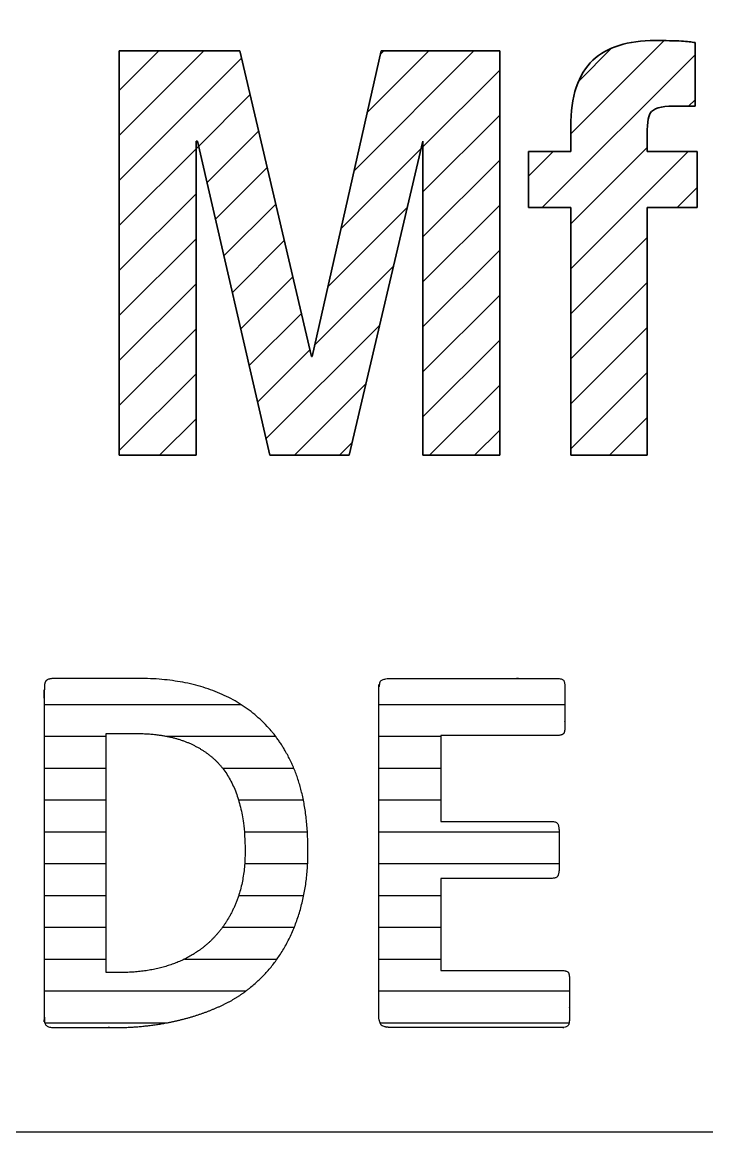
# Model space of a CAD drawing. Extents: x 7948 to 8542, y -4601 to -4181.
# Drawn here: x 7988.27 to 7997.96, y -4392.03 to -4376.34 of the extents above; entities that cross this region are included whole.
import ezdxf

# ---------------------------------------------------------------- set-up
doc = ezdxf.new("R2010")
doc.units = 0
doc.header["$LTSCALE"] = 7
doc.header["$MEASUREMENT"] = 0
doc.layers.get('0').update_dxf_attribs({"color": 2, "linetype": 'CONTINUOUS'})
doc.layers.add('기본값', color=18, linetype='CONTINUOUS')
doc.layers.add('레이어 1', color=18, linetype='CONTINUOUS')
pattern_1 = [(0, (7200.29573, -4959.29022), (0, 0.45), [])]

msp = doc.modelspace()

# ---------------------------------------------------------------- hatches: boundary and pattern name
at = {"layer": '기본값'}
h = msp.add_hatch(dxfattribs=at)
h.set_pattern_fill('해치1', color=2, scale=3.6, style=0, pattern_type=2)
h.set_pattern_definition(pattern_1)
h.paths.add_polyline_path([(7991.50418, -4389.98871), (7991.48226, -4390.00699), (7991.45993, -4390.02495), (7991.4372, -4390.04258), (7991.41407, -4390.05989), (7991.3666, -4390.09352), (7991.31751, -4390.12585), (7991.2668, -4390.15687), (7991.21449, -4390.18659), (7991.16055, -4390.215), (7991.105, -4390.24211), (7991.0483, -4390.26802), (7990.99088, -4390.29283), (7990.93276, -4390.31653), (7990.87394, -4390.33914), (7990.81441, -4390.36065), (7990.75418, -4390.38105), (7990.69324, -4390.40036), (7990.63159, -4390.41857), (7990.56929, -4390.43567), (7990.50639, -4390.45167), (7990.44287, -4390.46656), (7990.37875, -4390.48034), (7990.31403, -4390.49301), (7990.2487, -4390.50458), (7990.18276, -4390.51504), (7990.11621, -4390.5244), (7989.98312, -4390.5398), (7989.85124, -4390.5508), (7989.72058, -4390.5574), (7989.59113, -4390.5596), (7988.77969, -4390.5596), (7988.74628, -4390.5592), (7988.71691, -4390.55802), (7988.70373, -4390.55713), (7988.69156, -4390.55604), (7988.6804, -4390.55476), (7988.67025, -4390.55328), (7988.66551, -4390.55244), (7988.66091, -4390.5515), (7988.65646, -4390.55045), (7988.65216, -4390.5493), (7988.64801, -4390.54805), (7988.64401, -4390.5467), (7988.64207, -4390.54599), (7988.64016, -4390.54525), (7988.63829, -4390.54448), (7988.63646, -4390.54369), (7988.63467, -4390.54287), (7988.63291, -4390.54203), (7988.63119, -4390.54116), (7988.62951, -4390.54027), (7988.62787, -4390.53935), (7988.62626, -4390.53841), (7988.6247, -4390.53744), (7988.62316, -4390.53644), (7988.62167, -4390.53542), (7988.62021, -4390.53437), (7988.61879, -4390.5333), (7988.61741, -4390.5322), (7988.61607, -4390.53108), (7988.61476, -4390.52993), (7988.61349, -4390.52876), (7988.61226, -4390.52756), (7988.61107, -4390.52633), (7988.6099, -4390.52506), (7988.60877, -4390.52375), (7988.60766, -4390.52241), (7988.60659, -4390.52103), (7988.60556, -4390.51961), (7988.60455, -4390.51816), (7988.60357, -4390.51667), (7988.60263, -4390.51514), (7988.60172, -4390.51358), (7988.60084, -4390.51198), (7988.59999, -4390.51034), (7988.59918, -4390.50866), (7988.59839, -4390.50695), (7988.59764, -4390.5052), (7988.59692, -4390.50341), (7988.59623, -4390.50159), (7988.59557, -4390.49973), (7988.59495, -4390.49783), (7988.59435, -4390.4959), (7988.59379, -4390.49392), (7988.59326, -4390.49191), (7988.59276, -4390.48987), (7988.59229, -4390.48779), (7988.59186, -4390.48567), (7988.59145, -4390.48351), (7988.59074, -4390.47908), (7988.59016, -4390.47451), (7988.5897, -4390.46979), (7988.58831, -4390.44858), (7988.58733, -4390.42331), (7988.58654, -4390.36058), (7988.58654, -4385.83858), (7988.58733, -4385.76981), (7988.58831, -4385.74139), (7988.5897, -4385.71695), (7988.59016, -4385.71144), (7988.59074, -4385.70612), (7988.59145, -4385.70101), (7988.59229, -4385.69609), (7988.59326, -4385.69138), (7988.59379, -4385.68909), (7988.59435, -4385.68686), (7988.59495, -4385.68467), (7988.59557, -4385.68254), (7988.59623, -4385.68046), (7988.59692, -4385.67842), (7988.59764, -4385.67644), (7988.59839, -4385.6745), (7988.59918, -4385.67262), (7988.59999, -4385.67078), (7988.60084, -4385.669), (7988.60172, -4385.66726), (7988.60263, -4385.66557), (7988.60357, -4385.66394), (7988.60455, -4385.66235), (7988.60556, -4385.66081), (7988.60659, -4385.65933), (7988.60766, -4385.65789), (7988.60877, -4385.6565), (7988.6099, -4385.65517), (7988.61107, -4385.65388), (7988.61226, -4385.65264), (7988.6135, -4385.65144), (7988.61478, -4385.65027), (7988.6161, -4385.64912), (7988.61746, -4385.64799), (7988.61887, -4385.6469), (7988.62032, -4385.64582), (7988.62182, -4385.64478), (7988.62336, -4385.64376), (7988.62494, -4385.64276), (7988.62657, -4385.64179), (7988.62824, -4385.64085), (7988.62996, -4385.63993), (7988.63172, -4385.63903), (7988.63352, -4385.63817), (7988.63536, -4385.63732), (7988.63725, -4385.63651), (7988.63919, -4385.63572), (7988.64116, -4385.63495), (7988.64318, -4385.63421), (7988.64525, -4385.6335), (7988.6495, -4385.63214), (7988.65394, -4385.63089), (7988.65854, -4385.62975), (7988.66333, -4385.6287), (7988.66828, -4385.62776), (7988.67341, -4385.62692), (7988.68441, -4385.62544), (7988.69653, -4385.62415), (7988.70977, -4385.62307), (7988.72413, -4385.62218), (7988.75621, -4385.62099), (7988.79278, -4385.6206), (7989.90703, -4385.6206), (7989.98373, -4385.62131), (7990.05926, -4385.62343), (7990.13363, -4385.62697), (7990.20682, -4385.63192), (7990.27884, -4385.63829), (7990.34969, -4385.64608), (7990.41937, -4385.65528), (7990.48788, -4385.6659), (7990.55523, -4385.67793), (7990.6214, -4385.69138), (7990.6864, -4385.70624), (7990.75023, -4385.72252), (7990.8129, -4385.74022), (7990.87439, -4385.75933), (7990.93472, -4385.77985), (7990.99387, -4385.80179), (7991.05186, -4385.82515), (7991.10867, -4385.84992), (7991.16432, -4385.87611), (7991.21879, -4385.90372), (7991.2721, -4385.93274), (7991.32424, -4385.96317), (7991.3752, -4385.99502), (7991.425, -4386.02829), (7991.47363, -4386.06297), (7991.52109, -4386.09907), (7991.56738, -4386.13658), (7991.6125, -4386.17551), (7991.65644, -4386.21586), (7991.69922, -4386.25762), (7991.74083, -4386.30079), (7991.78127, -4386.34538), (7991.81452, -4386.3851), (7991.8467, -4386.42562), (7991.87779, -4386.46694), (7991.90781, -4386.50906), (7991.93674, -4386.55198), (7991.9646, -4386.5957), (7991.99138, -4386.64023), (7992.01708, -4386.68555), (7992.0417, -4386.73167), (7992.06524, -4386.77859), (7992.0877, -4386.82632), (7992.10908, -4386.87484), (7992.12939, -4386.92416), (7992.14862, -4386.97429), (7992.16676, -4387.02521), (7992.18383, -4387.07694), (7992.19984, -4387.12971), (7992.21482, -4387.18379), (7992.22877, -4387.23916), (7992.24168, -4387.29584), (7992.25356, -4387.35382), (7992.26441, -4387.4131), (7992.27422, -4387.47368), (7992.283, -4387.53557), (7992.29075, -4387.59875), (7992.29747, -4387.66323), (7992.3078, -4387.79611), (7992.31399, -4387.93418), (7992.31606, -4388.07746), (7992.31524, -4388.15242), (7992.31279, -4388.22654), (7992.3087, -4388.29984), (7992.30297, -4388.37231), (7992.29561, -4388.44396), (7992.28661, -4388.51478), (7992.27598, -4388.58477), (7992.26371, -4388.65394), (7992.2498, -4388.72228), (7992.23426, -4388.78979), (7992.21709, -4388.85647), (7992.19827, -4388.92233), (7992.17782, -4388.98737), (7992.15574, -4389.05157), (7992.13202, -4389.11495), (7992.10666, -4389.1775), (7992.07977, -4389.23892), (7992.05144, -4389.29892), (7992.02168, -4389.35748), (7991.99048, -4389.41461), (7991.95785, -4389.47032), (7991.92378, -4389.52459), (7991.88827, -4389.57744), (7991.85134, -4389.62885), (7991.81296, -4389.67884), (7991.77316, -4389.7274), (7991.73191, -4389.77452), (7991.68924, -4389.82022), (7991.64512, -4389.86448), (7991.59958, -4389.90732), (7991.55259, -4389.94873)], flags=0)
h.paths.add_polyline_path([(7989.46251, -4386.40044), (7989.46251, -4389.77976), (7989.67507, -4389.77976), (7989.72234, -4389.77933), (7989.76916, -4389.77804), (7989.81553, -4389.7759), (7989.86144, -4389.7729), (7989.9069, -4389.76905), (7989.95191, -4389.76433), (7989.99646, -4389.75877), (7990.04056, -4389.75234), (7990.08421, -4389.74506), (7990.12741, -4389.73692), (7990.17015, -4389.72792), (7990.21244, -4389.71807), (7990.25427, -4389.70736), (7990.29565, -4389.69579), (7990.33658, -4389.68337), (7990.37706, -4389.67009), (7990.41696, -4389.65596), (7990.45615, -4389.64096), (7990.49465, -4389.62512), (7990.53243, -4389.60842), (7990.56952, -4389.59086), (7990.6059, -4389.57245), (7990.64158, -4389.55319), (7990.67655, -4389.53307), (7990.71082, -4389.51209), (7990.74439, -4389.49026), (7990.77726, -4389.46757), (7990.80942, -4389.44403), (7990.84088, -4389.41964), (7990.87163, -4389.39439), (7990.90168, -4389.36828), (7990.93103, -4389.34132), (7990.95963, -4389.31354), (7990.98746, -4389.28498), (7991.0145, -4389.25563), (7991.04076, -4389.22551), (7991.06625, -4389.1946), (7991.09095, -4389.1629), (7991.11487, -4389.13043), (7991.13801, -4389.09717), (7991.16036, -4389.06313), (7991.18194, -4389.0283), (7991.20274, -4388.9927), (7991.22275, -4388.95631), (7991.24198, -4388.91914), (7991.26044, -4388.88118), (7991.27811, -4388.84244), (7991.295, -4388.80292), (7991.31099, -4388.7626), (7991.32594, -4388.72144), (7991.33986, -4388.67945), (7991.35275, -4388.63663), (7991.36461, -4388.59299), (7991.37544, -4388.54851), (7991.38524, -4388.5032), (7991.394, -4388.45706), (7991.40174, -4388.41009), (7991.40844, -4388.36229), (7991.41411, -4388.31366), (7991.41875, -4388.2642), (7991.42236, -4388.21391), (7991.42494, -4388.16279), (7991.42649, -4388.11084), (7991.427, -4388.05806), (7991.42577, -4387.9654), (7991.42208, -4387.87541), (7991.41591, -4387.78809), (7991.40729, -4387.70342), (7991.3962, -4387.62142), (7991.38973, -4387.58141), (7991.38264, -4387.54208), (7991.37494, -4387.5034), (7991.36662, -4387.4654), (7991.35769, -4387.42805), (7991.34814, -4387.39138), (7991.33797, -4387.35537), (7991.32719, -4387.32002), (7991.31579, -4387.28534), (7991.30378, -4387.25133), (7991.29115, -4387.21798), (7991.2779, -4387.18529), (7991.26404, -4387.15328), (7991.24956, -4387.12192), (7991.23447, -4387.09124), (7991.21875, -4387.06122), (7991.20243, -4387.03186), (7991.18548, -4387.00317), (7991.16792, -4386.97514), (7991.14975, -4386.94779), (7991.13096, -4386.92109), (7991.11155, -4386.89506), (7991.08773, -4386.86576), (7991.06298, -4386.83731), (7991.0373, -4386.80972), (7991.01068, -4386.78299), (7990.98314, -4386.7571), (7990.95467, -4386.73208), (7990.92526, -4386.70791), (7990.89492, -4386.68459), (7990.86366, -4386.66213), (7990.83146, -4386.64052), (7990.79833, -4386.61977), (7990.76427, -4386.59987), (7990.72928, -4386.58083), (7990.69336, -4386.56264), (7990.65651, -4386.54531), (7990.61873, -4386.52883), (7990.58002, -4386.51329), (7990.54037, -4386.49874), (7990.4998, -4386.4852), (7990.45829, -4386.47266), (7990.41586, -4386.46113), (7990.37249, -4386.45059), (7990.32819, -4386.44107), (7990.28297, -4386.43254), (7990.23681, -4386.42502), (7990.18972, -4386.4185), (7990.1417, -4386.41298), (7990.09274, -4386.40847), (7990.04286, -4386.40495), (7989.99205, -4386.40245), (7989.9403, -4386.40094), (7989.88763, -4386.40044)], flags=0)
h = msp.add_hatch(dxfattribs=at)
h.set_pattern_fill('해치1', color=2, scale=3.6, style=0, pattern_type=2)
h.set_pattern_definition(pattern_1)
h.paths.add_polyline_path([(7993.53592, -4390.5596), (7993.49924, -4390.559), (7993.48233, -4390.55825), (7993.46638, -4390.5572), (7993.45137, -4390.55585), (7993.43733, -4390.5542), (7993.42423, -4390.55226), (7993.41804, -4390.55117), (7993.41209, -4390.55001), (7993.40638, -4390.54877), (7993.40091, -4390.54746), (7993.39567, -4390.54608), (7993.39067, -4390.54461), (7993.38592, -4390.54308), (7993.3814, -4390.54147), (7993.37711, -4390.53978), (7993.37506, -4390.53891), (7993.37307, -4390.53802), (7993.37114, -4390.53711), (7993.36927, -4390.53619), (7993.36745, -4390.53524), (7993.3657, -4390.53427), (7993.364, -4390.53329), (7993.36237, -4390.53229), (7993.3608, -4390.53127), (7993.35928, -4390.53023), (7993.35783, -4390.52917), (7993.35643, -4390.52809), (7993.35509, -4390.527), (7993.35382, -4390.52588), (7993.3526, -4390.52475), (7993.35144, -4390.5236), (7993.35089, -4390.52302), (7993.35034, -4390.52243), (7993.34982, -4390.52184), (7993.34931, -4390.52124), (7993.34831, -4390.52001), (7993.34732, -4390.51872), (7993.34635, -4390.51737), (7993.3454, -4390.51597), (7993.34446, -4390.5145), (7993.34354, -4390.51297), (7993.34263, -4390.51139), (7993.34174, -4390.50974), (7993.34087, -4390.50804), (7993.34001, -4390.50628), (7993.33917, -4390.50445), (7993.33834, -4390.50257), (7993.33673, -4390.49862), (7993.33519, -4390.49444), (7993.33371, -4390.49002), (7993.33229, -4390.48536), (7993.33094, -4390.48047), (7993.32964, -4390.47533), (7993.32841, -4390.46996), (7993.32725, -4390.46435), (7993.32511, -4390.45242), (7993.32322, -4390.43953), (7993.32158, -4390.42569), (7993.32019, -4390.4109), (7993.31906, -4390.39516), (7993.31754, -4390.36082), (7993.31704, -4390.32267), (7993.31704, -4385.84489), (7993.31749, -4385.80971), (7993.31886, -4385.77793), (7993.31988, -4385.76332), (7993.32113, -4385.74957), (7993.32261, -4385.73667), (7993.32432, -4385.72462), (7993.32625, -4385.71343), (7993.3273, -4385.70815), (7993.32841, -4385.70309), (7993.32958, -4385.69824), (7993.3308, -4385.6936), (7993.33208, -4385.68918), (7993.33341, -4385.68496), (7993.33481, -4385.68097), (7993.33626, -4385.67718), (7993.337, -4385.67537), (7993.33776, -4385.67361), (7993.33854, -4385.67191), (7993.33933, -4385.67026), (7993.34013, -4385.66866), (7993.34095, -4385.66711), (7993.34178, -4385.66562), (7993.34262, -4385.66418), (7993.34348, -4385.6628), (7993.34436, -4385.66146), (7993.34525, -4385.66018), (7993.34615, -4385.65896), (7993.34661, -4385.65836), (7993.34709, -4385.65777), (7993.34758, -4385.65718), (7993.34808, -4385.6566), (7993.3486, -4385.65602), (7993.34914, -4385.65545), (7993.35025, -4385.65431), (7993.35142, -4385.6532), (7993.35265, -4385.6521), (7993.35394, -4385.65103), (7993.35528, -4385.64997), (7993.35669, -4385.64893), (7993.35815, -4385.64791), (7993.35967, -4385.64691), (7993.36124, -4385.64592), (7993.36288, -4385.64496), (7993.36457, -4385.64401), (7993.36632, -4385.64308), (7993.36813, -4385.64218), (7993.37, -4385.64129), (7993.37193, -4385.64042), (7993.37391, -4385.63956), (7993.37595, -4385.63873), (7993.38021, -4385.63712), (7993.3847, -4385.63558), (7993.38942, -4385.63412), (7993.39438, -4385.63274), (7993.39957, -4385.63142), (7993.40499, -4385.63019), (7993.41064, -4385.62903), (7993.41652, -4385.62794), (7993.42899, -4385.62599), (7993.44238, -4385.62434), (7993.4567, -4385.623), (7993.47195, -4385.62195), (7993.48813, -4385.6212), (7993.50524, -4385.62075), (7993.52328, -4385.6206), (7995.81632, -4385.6206), (7995.8296, -4385.62075), (7995.84212, -4385.62121), (7995.85389, -4385.62196), (7995.86491, -4385.62302), (7995.87014, -4385.62367), (7995.87517, -4385.62439), (7995.88002, -4385.62518), (7995.88469, -4385.62606), (7995.88916, -4385.627), (7995.89344, -4385.62803), (7995.89754, -4385.62913), (7995.90145, -4385.6303), (7995.90517, -4385.63155), (7995.90696, -4385.63221), (7995.9087, -4385.63288), (7995.9104, -4385.63357), (7995.91205, -4385.63428), (7995.91365, -4385.63501), (7995.9152, -4385.63576), (7995.91671, -4385.63653), (7995.91817, -4385.63731), (7995.91959, -4385.63812), (7995.92095, -4385.63894), (7995.92227, -4385.63979), (7995.92354, -4385.64065), (7995.92477, -4385.64153), (7995.92595, -4385.64243), (7995.92708, -4385.64335), (7995.92816, -4385.64429), (7995.9292, -4385.64524), (7995.93019, -4385.64622), (7995.93113, -4385.64722), (7995.93159, -4385.64772), (7995.93203, -4385.64823), (7995.93246, -4385.64874), (7995.93288, -4385.64926), (7995.93328, -4385.64979), (7995.93368, -4385.65031), (7995.93406, -4385.65085), (7995.93443, -4385.65138), (7995.93479, -4385.65193), (7995.93514, -4385.65247), (7995.93548, -4385.65303), (7995.9358, -4385.65358), (7995.93612, -4385.65414), (7995.93642, -4385.65471), (7995.93671, -4385.65528), (7995.93698, -4385.65586), (7995.93725, -4385.65644), (7995.9375, -4385.65702), (7995.93774, -4385.65761), (7995.93797, -4385.65821), (7995.93819, -4385.65881), (7995.9384, -4385.65941), (7995.93919, -4385.66187), (7995.93996, -4385.66441), (7995.94141, -4385.66972), (7995.94277, -4385.67533), (7995.94403, -4385.68124), (7995.94518, -4385.68746), (7995.94624, -4385.69398), (7995.94719, -4385.7008), (7995.94805, -4385.70792), (7995.94945, -4385.72309), (7995.95046, -4385.73946), (7995.95106, -4385.75705), (7995.95126, -4385.77584), (7995.95126, -4386.2804), (7995.95096, -4386.30211), (7995.95006, -4386.3219), (7995.94939, -4386.33107), (7995.94857, -4386.33977), (7995.94759, -4386.34798), (7995.94647, -4386.35571), (7995.94519, -4386.36295), (7995.9445, -4386.3664), (7995.94377, -4386.36972), (7995.943, -4386.37292), (7995.9422, -4386.37601), (7995.94135, -4386.37897), (7995.94047, -4386.38181), (7995.93956, -4386.38453), (7995.9386, -4386.38713), (7995.93761, -4386.38961), (7995.93658, -4386.39198), (7995.93551, -4386.39422), (7995.93496, -4386.39529), (7995.9344, -4386.39634), (7995.93384, -4386.39735), (7995.93326, -4386.39834), (7995.93268, -4386.39929), (7995.93208, -4386.40022), (7995.93178, -4386.40067), (7995.93146, -4386.40112), (7995.93114, -4386.40156), (7995.93081, -4386.40201), (7995.93011, -4386.40288), (7995.92938, -4386.40374), (7995.92861, -4386.40459), (7995.92781, -4386.40542), (7995.92696, -4386.40623), (7995.92608, -4386.40704), (7995.92516, -4386.40783), (7995.9242, -4386.4086), (7995.9232, -4386.40936), (7995.92217, -4386.41011), (7995.9211, -4386.41084), (7995.91999, -4386.41156), (7995.91884, -4386.41226), (7995.91765, -4386.41295), (7995.91643, -4386.41363), (7995.91517, -4386.41429), (7995.91387, -4386.41493), (7995.91254, -4386.41557), (7995.91116, -4386.41618), (7995.90975, -4386.41679), (7995.90681, -4386.41795), (7995.90372, -4386.41906), (7995.90049, -4386.42011), (7995.89709, -4386.42111), (7995.89355, -4386.42205), (7995.88986, -4386.42293), (7995.88602, -4386.42375), (7995.88202, -4386.42452), (7995.87787, -4386.42523), (7995.87358, -4386.42588), (7995.86913, -4386.42648), (7995.85978, -4386.4275), (7995.84982, -4386.4283), (7995.83926, -4386.42887), (7995.82809, -4386.42921), (7995.81632, -4386.42932), (7994.19301, -4386.42932), (7994.19301, -4387.64241), (7995.73238, -4387.64241), (7995.74496, -4387.64256), (7995.75686, -4387.64302), (7995.76807, -4387.64378), (7995.77342, -4387.64427), (7995.7786, -4387.64484), (7995.78361, -4387.64548), (7995.78845, -4387.6462), (7995.79312, -4387.647), (7995.79761, -4387.64787), (7995.80194, -4387.64882), (7995.8061, -4387.64984), (7995.81008, -4387.65094), (7995.8139, -4387.65211), (7995.81754, -4387.65337), (7995.8193, -4387.65402), (7995.82102, -4387.65469), (7995.82269, -4387.65538), (7995.82432, -4387.65609), (7995.82591, -4387.65682), (7995.82746, -4387.65757), (7995.82896, -4387.65834), (7995.83042, -4387.65913), (7995.83184, -4387.65993), (7995.83321, -4387.66076), (7995.83454, -4387.6616), (7995.83583, -4387.66246), (7995.83708, -4387.66334), (7995.83828, -4387.66424), (7995.83944, -4387.66516), (7995.84056, -4387.6661), (7995.84164, -4387.66706), (7995.84267, -4387.66803), (7995.84366, -4387.66903), (7995.84461, -4387.67004), (7995.84552, -4387.67107), (7995.84638, -4387.67213), (7995.8472, -4387.6732), (7995.84798, -4387.67429), (7995.84871, -4387.6754), (7995.84907, -4387.67596), (7995.84941, -4387.67652), (7995.84974, -4387.67709), (7995.85006, -4387.67767), (7995.85037, -4387.67825), (7995.85066, -4387.67884), (7995.85095, -4387.67943), (7995.85123, -4387.68002), (7995.8515, -4387.68062), (7995.85175, -4387.68122), (7995.85274, -4387.68369), (7995.85369, -4387.68623), (7995.85461, -4387.68884), (7995.85551, -4387.69153), (7995.85637, -4387.6943), (7995.8572, -4387.69714), (7995.85876, -4387.70305), (7995.8602, -4387.70927), (7995.86151, -4387.71579), (7995.8627, -4387.72261), (7995.86377, -4387.72974), (7995.86471, -4387.73717), (7995.86552, -4387.7449), (7995.86621, -4387.75293), (7995.86677, -4387.76127), (7995.86752, -4387.77886), (7995.86777, -4387.79766), (7995.86777, -4388.30221), (7995.86742, -4388.32392), (7995.86698, -4388.33406), (7995.86636, -4388.34371), (7995.86557, -4388.35289), (7995.8646, -4388.36158), (7995.86345, -4388.36979), (7995.86213, -4388.37752), (7995.8614, -4388.3812), (7995.86063, -4388.38477), (7995.85982, -4388.38821), (7995.85896, -4388.39153), (7995.85805, -4388.39474), (7995.85711, -4388.39782), (7995.85612, -4388.40078), (7995.85508, -4388.40362), (7995.854, -4388.40635), (7995.85288, -4388.40895), (7995.85171, -4388.41143), (7995.85111, -4388.41262), (7995.8505, -4388.41379), (7995.84987, -4388.41492), (7995.84924, -4388.41603), (7995.8486, -4388.4171), (7995.84794, -4388.41815), (7995.84727, -4388.41916), (7995.8466, -4388.42015), (7995.84591, -4388.4211), (7995.84521, -4388.42203), (7995.84449, -4388.42293), (7995.84373, -4388.42382), (7995.84294, -4388.42469), (7995.84212, -4388.42555), (7995.84127, -4388.4264), (7995.84038, -4388.42723), (7995.83946, -4388.42805), (7995.83851, -4388.42885), (7995.83752, -4388.42964), (7995.8365, -4388.43041), (7995.83545, -4388.43117), (7995.83437, -4388.43192), (7995.83325, -4388.43265), (7995.8321, -4388.43337), (7995.83091, -4388.43407), (7995.82969, -4388.43476), (7995.82844, -4388.43544), (7995.82716, -4388.4361), (7995.82584, -4388.43675), (7995.82449, -4388.43738), (7995.8217, -4388.4386), (7995.81876, -4388.43977), (7995.8157, -4388.44087), (7995.81251, -4388.44193), (7995.80918, -4388.44292), (7995.80572, -4388.44386), (7995.80213, -4388.44474), (7995.7984, -4388.44557), (7995.79455, -4388.44633), (7995.79056, -4388.44704), (7995.78644, -4388.4477), (7995.78218, -4388.44829), (7995.77328, -4388.44932), (7995.76385, -4388.45011), (7995.75389, -4388.45068), (7995.7434, -4388.45102), (7995.73238, -4388.45114), (7994.19301, -4388.45114), (7994.19301, -4389.75087), (7995.88041, -4389.75087), (7995.89299, -4389.751), (7995.90488, -4389.75138), (7995.91609, -4389.75201), (7995.92662, -4389.75289), (7995.93647, -4389.75402), (7995.94114, -4389.75469), (7995.94564, -4389.75541), (7995.94997, -4389.7562), (7995.95412, -4389.75705), (7995.95811, -4389.75796), (7995.96192, -4389.75894), (7995.96557, -4389.75998), (7995.96904, -4389.76108), (7995.97235, -4389.76225), (7995.97394, -4389.76286), (7995.97548, -4389.76348), (7995.97698, -4389.76412), (7995.97844, -4389.76477), (7995.97986, -4389.76544), (7995.98124, -4389.76613), (7995.98257, -4389.76683), (7995.98386, -4389.76754), (7995.9851, -4389.76828), (7995.98631, -4389.76902), (7995.98747, -4389.76979), (7995.98859, -4389.77057), (7995.98967, -4389.77136), (7995.9907, -4389.77218), (7995.99169, -4389.773), (7995.99264, -4389.77385), (7995.99354, -4389.7747), (7995.99441, -4389.77558), (7995.99523, -4389.77647), (7995.99562, -4389.77692), (7995.99601, -4389.77737), (7995.99638, -4389.77783), (7995.99674, -4389.7783), (7995.99709, -4389.77876), (7995.99743, -4389.77923), (7995.99776, -4389.77971), (7995.99808, -4389.78019), (7995.99839, -4389.78067), (7995.99869, -4389.78116), (7995.99898, -4389.78165), (7995.99925, -4389.78214), (7995.99952, -4389.78264), (7995.99978, -4389.78314), (7996.00076, -4389.78521), (7996.00172, -4389.78738), (7996.00264, -4389.78965), (7996.00353, -4389.79202), (7996.00439, -4389.7945), (7996.00522, -4389.79707), (7996.00602, -4389.79975), (7996.00679, -4389.80253), (7996.00752, -4389.80541), (7996.00823, -4389.8084), (7996.00954, -4389.81467), (7996.01073, -4389.82135), (7996.01179, -4389.82844), (7996.01273, -4389.83593), (7996.01354, -4389.84384), (7996.01423, -4389.85215), (7996.0148, -4389.86086), (7996.01555, -4389.87952), (7996.0158, -4389.8998), (7996.0158, -4390.40435), (7996.01555, -4390.42458), (7996.0148, -4390.4433), (7996.01423, -4390.4521), (7996.01354, -4390.46052), (7996.01273, -4390.46856), (7996.01179, -4390.47622), (7996.01073, -4390.48351), (7996.00954, -4390.49042), (7996.00823, -4390.49695), (7996.00679, -4390.5031), (7996.00602, -4390.50604), (7996.00522, -4390.50888), (7996.00439, -4390.51163), (7996.00353, -4390.51428), (7996.00264, -4390.51684), (7996.00172, -4390.5193), (7996.00076, -4390.52167), (7995.99978, -4390.52395), (7995.99952, -4390.5245), (7995.99925, -4390.52505), (7995.99898, -4390.5256), (7995.99869, -4390.52614), (7995.99839, -4390.52668), (7995.99808, -4390.52721), (7995.99776, -4390.52774), (7995.99743, -4390.52826), (7995.99709, -4390.52878), (7995.99674, -4390.5293), (7995.99638, -4390.52981), (7995.99601, -4390.53032), (7995.99562, -4390.53082), (7995.99523, -4390.53132), (7995.99441, -4390.5323), (7995.99354, -4390.53327), (7995.99264, -4390.53422), (7995.99169, -4390.53515), (7995.9907, -4390.53606), (7995.98967, -4390.53696), (7995.98859, -4390.53784), (7995.98747, -4390.5387), (7995.98631, -4390.53954), (7995.9851, -4390.54037), (7995.98386, -4390.54118), (7995.98257, -4390.54197), (7995.98124, -4390.54275), (7995.97986, -4390.5435), (7995.97844, -4390.54424), (7995.97698, -4390.54497), (7995.97548, -4390.54567), (7995.97394, -4390.54636), (7995.97235, -4390.54703), (7995.97072, -4390.54768), (7995.96904, -4390.54832), (7995.96557, -4390.54954), (7995.96192, -4390.55069), (7995.95811, -4390.55176), (7995.95412, -4390.55277), (7995.94997, -4390.55371), (7995.94564, -4390.55459), (7995.94114, -4390.55539), (7995.93647, -4390.55612), (7995.93163, -4390.55678), (7995.92662, -4390.55737), (7995.91609, -4390.55835), (7995.90488, -4390.55904), (7995.89299, -4390.55946), (7995.88041, -4390.5596)], flags=0)

# ---------------------------------------------------------------- linework, layer by layer
at = {"color": 2}
for p, q in [((7996.03259, -4377.92104), (7997.35298, -4376.60066)), ((7989.64581, -4377.94386), (7990.84381, -4376.74586)), ((7989.64581, -4377.30747), (7990.20742, -4376.74586)), ((7992.96749, -4378.44056), (7994.66219, -4376.74586)), ((7993.15328, -4377.61837), (7994.02579, -4376.74586)), ((7993.33907, -4376.79619), (7993.3894, -4376.74586)), ((7996.14503, -4377.17221), (7996.6079, -4376.70934)), ((7989.64581, -4378.58026), (7991.37657, -4376.8495)), ((7995.62723, -4378.96281), (7997.7901, -4376.79993)), ((7993.92868, -4378.11577), (7995.02774, -4377.01671)), ((7990.7514, -4378.11107), (7991.49742, -4377.36505)), ((7997.70026, -4377.52617), (7997.7901, -4377.43632)), ((7993.94114, -4378.7397), (7995.02774, -4377.65311)), ((7990.88933, -4378.60953), (7991.61826, -4377.8806)), ((7989.64581, -4379.21665), (7990.7514, -4378.11107)), ((7992.7817, -4379.26274), (7993.92868, -4378.11577)), ((7995.4346, -4378.51903), (7995.78572, -4378.16792)), ((7996.03259, -4379.19384), (7997.11189, -4378.11453)), ((7996.03259, -4379.83023), (7997.69491, -4378.16792)), ((7993.94114, -4379.3761), (7995.02774, -4378.2895)), ((7991.00829, -4379.12697), (7991.73911, -4378.39615)), ((7989.64581, -4379.85305), (7990.73241, -4378.76646)), ((7997.53641, -4378.96281), (7997.81927, -4378.67995)), ((7991.12724, -4379.64442), (7991.85995, -4378.9117)), ((7993.94114, -4380.01249), (7995.02774, -4378.9259)), ((7992.59592, -4380.08493), (7993.72092, -4378.95992)), ((7989.64581, -4380.48945), (7990.73241, -4379.40285)), ((7991.24619, -4380.16186), (7991.9808, -4379.42725)), ((7996.03259, -4380.46663), (7997.11189, -4379.38733)), ((7993.94114, -4380.64889), (7995.02774, -4379.5623)), ((7992.41013, -4380.90711), (7993.52563, -4379.79161)), ((7989.64581, -4381.12584), (7990.73241, -4380.03925)), ((7991.36515, -4380.6793), (7992.10164, -4379.9428)), ((7996.03259, -4381.10302), (7997.11189, -4380.02372)), ((7993.94114, -4381.28529), (7995.02774, -4380.19869)), ((7991.4841, -4381.19675), (7992.22249, -4380.45835)), ((7989.64581, -4381.76224), (7990.73241, -4380.67564)), ((7991.722, -4382.23163), (7993.33034, -4380.62329)), ((7996.03259, -4381.73942), (7997.11189, -4380.66012)), ((7993.94114, -4381.92168), (7995.02774, -4380.83509)), ((7991.60305, -4381.71419), (7992.34334, -4380.9739)), ((7989.64581, -4382.39863), (7990.73241, -4381.31204)), ((7996.03259, -4382.37582), (7997.11189, -4381.29651)), ((7992.12679, -4382.46324), (7993.13506, -4381.45498)), ((7994.03598, -4382.46324), (7995.02774, -4381.47148)), ((7996.58156, -4382.46324), (7997.11189, -4381.93291)), ((7990.2176, -4382.46324), (7990.73241, -4381.94844)), ((7994.67237, -4382.46324), (7995.02774, -4382.10788)), ((7992.76318, -4382.46324), (7992.93977, -4382.28666))]:
    msp.add_line(p, q, dxfattribs=at)
at = {"layer": '기본값', "color": 2}
for p, q in [((7989.46251, -4389.77976), (7989.46251, -4386.40044)), ((7994.19301, -4386.42932), (7994.19301, -4387.64241)), ((7994.19301, -4388.45114), (7994.19301, -4389.75087))]:
    msp.add_line(p, q, dxfattribs=at)
msp.add_lwpolyline([(7975.75055, -4392.03331), (8029.75055, -4392.03331), (8029.75055, -4325.43331), (7975.75055, -4325.43331), (7975.75055, -4392.03331)], dxfattribs=at)
for points, knots in [([(7991.50418, -4389.98871), (7991.33043, -4390.13628), (7991.105, -4390.24211), (7990.87958, -4390.34794), (7990.63159, -4390.41857), (7990.3836, -4390.4892), (7990.11621, -4390.5244), (7989.84882, -4390.5596), (7989.59113, -4390.5596), (7989.18541, -4390.5596), (7988.77969, -4390.5596), (7988.70884, -4390.5596), (7988.67025, -4390.55328), (7988.63167, -4390.54696), (7988.61226, -4390.52756), (7988.59286, -4390.50815), (7988.5897, -4390.46979), (7988.58654, -4390.43143), (7988.58654, -4390.36058), (7988.58654, -4388.09958), (7988.58654, -4385.83858), (7988.58654, -4385.76185), (7988.5897, -4385.71695), (7988.59286, -4385.67205), (7988.61226, -4385.65264), (7988.63167, -4385.63323), (7988.67341, -4385.62692), (7988.71516, -4385.6206), (7988.79278, -4385.6206), (7989.34991, -4385.6206), (7989.90703, -4385.6206), (7991.14359, -4385.6206), (7991.78127, -4386.34538), (7992.0516, -4386.65994), (7992.18383, -4387.07694), (7992.31606, -4387.49393), (7992.31606, -4388.07746), (7992.31606, -4388.6804), (7992.10666, -4389.1775), (7991.89726, -4389.6746), (7991.50418, -4389.98871)], [0, 0, 0, 1, 1, 2, 2, 3, 3, 4, 4, 5, 5, 6, 6, 7, 7, 8, 8, 9, 9, 10, 10, 11, 11, 12, 12, 13, 13, 14, 14, 15, 15, 16, 16, 17, 17, 18, 18, 19, 19, 20, 20, 20]), ([(7993.53592, -4390.5596), (7993.38157, -4390.5596), (7993.34931, -4390.52124), (7993.31704, -4390.48288), (7993.31704, -4390.32267), (7993.31704, -4388.08378), (7993.31704, -4385.84489), (7993.31704, -4385.69732), (7993.34615, -4385.65896), (7993.37526, -4385.6206), (7993.52328, -4385.6206), (7994.6698, -4385.6206), (7995.81632, -4385.6206), (7995.92554, -4385.6206), (7995.9384, -4385.65941), (7995.95126, -4385.69822), (7995.95126, -4385.77584), (7995.95126, -4386.02812), (7995.95126, -4386.2804), (7995.95126, -4386.37111), (7995.93208, -4386.40022), (7995.9129, -4386.42932), (7995.81632, -4386.42932), (7995.00467, -4386.42932), (7994.19301, -4386.42932)], [0, 0, 0, 1, 1, 2, 2, 3, 3, 4, 4, 5, 5, 6, 6, 7, 7, 8, 8, 9, 9, 10, 10, 11, 11, 12, 12, 12]), ([(7989.46251, -4386.40044), (7989.67507, -4386.40044), (7989.88763, -4386.40044), (7990.31275, -4386.40044), (7990.61873, -4386.52883), (7990.92471, -4386.65723), (7991.11155, -4386.89506)], [-3, -3, -3, -2, -2, -1, -1, 0, 0, 0]), ([(7991.11155, -4386.89506), (7991.427, -4387.30619), (7991.427, -4388.05806), (7991.427, -4388.48363), (7991.295, -4388.80292), (7991.163, -4389.12222), (7990.93103, -4389.34132), (7990.69906, -4389.56043), (7990.37706, -4389.67009), (7990.05506, -4389.77976), (7989.67507, -4389.77976), (7989.56879, -4389.77976), (7989.46251, -4389.77976)], [0, 0, 0, 1, 1, 2, 2, 3, 3, 4, 4, 5, 5, 6, 6, 6]), ([(7994.19301, -4387.64241), (7994.9627, -4387.64241), (7995.73238, -4387.64241), (7995.83573, -4387.64241), (7995.85175, -4387.68122), (7995.86777, -4387.72003), (7995.86777, -4387.79766), (7995.86777, -4388.04993), (7995.86777, -4388.30221), (7995.86777, -4388.39292), (7995.84521, -4388.42203), (7995.82264, -4388.45114), (7995.73238, -4388.45114), (7994.9627, -4388.45114), (7994.19301, -4388.45114)], [13, 13, 13, 14, 14, 15, 15, 16, 16, 17, 17, 18, 18, 19, 19, 20, 20, 20]), ([(7994.19301, -4389.75087), (7995.03671, -4389.75087), (7995.88041, -4389.75087), (7995.98376, -4389.75087), (7995.99978, -4389.78314), (7996.0158, -4389.81541), (7996.0158, -4389.8998), (7996.0158, -4390.15208), (7996.0158, -4390.40435), (7996.0158, -4390.48829), (7995.99978, -4390.52395), (7995.98376, -4390.5596), (7995.88041, -4390.5596), (7994.70816, -4390.5596), (7993.53592, -4390.5596)], [21, 21, 21, 22, 22, 23, 23, 24, 24, 25, 25, 26, 26, 27, 27, 28, 28, 28])]:
    msp.add_open_spline(points, degree=2, knots=knots, dxfattribs=at)
at = {"layer": '레이어 1', "color": 2, "lineweight": 35}
for p, q in [((7989.64581, -4376.74586), (7991.35228, -4376.74586)), ((7989.64581, -4382.46324), (7989.64581, -4376.74586)), ((7991.35228, -4376.74586), (7992.36595, -4381.07036)), ((7992.37324, -4381.07036), (7993.35044, -4376.74586)), ((7993.35044, -4376.74586), (7995.02774, -4376.74586)), ((7995.02774, -4376.74586), (7995.02774, -4382.46324)), ((7997.7901, -4376.62918), (7997.7901, -4377.52617)), ((7997.7901, -4377.52617), (7997.48382, -4377.52617)), ((7996.03259, -4378.16792), (7996.03259, -4377.81787)), ((7997.11189, -4377.99289), (7997.11189, -4378.16792)), ((7990.73241, -4378.02206), (7990.73241, -4382.46324)), ((7990.75429, -4378.02206), (7990.73241, -4378.02206)), ((7991.77525, -4382.46324), (7990.75429, -4378.02206)), ((7993.94114, -4378.02206), (7992.8983, -4382.46324)), ((7993.94114, -4382.46324), (7993.94114, -4378.02206)), ((7995.4346, -4378.16792), (7996.03259, -4378.16792)), ((7995.4346, -4378.96281), (7995.4346, -4378.16792)), ((7997.11189, -4378.16792), (7997.81927, -4378.16792)), ((7997.81927, -4378.16792), (7997.81927, -4378.96281)), ((7996.03259, -4378.96281), (7995.4346, -4378.96281)), ((7996.03259, -4382.46324), (7996.03259, -4378.96281)), ((7997.11189, -4378.96281), (7997.11189, -4382.46324)), ((7997.81927, -4378.96281), (7997.11189, -4378.96281)), ((7992.36595, -4381.07036), (7992.37324, -4381.07036)), ((7990.73241, -4382.46324), (7989.64581, -4382.46324)), ((7992.8983, -4382.46324), (7991.77525, -4382.46324)), ((7995.02774, -4382.46324), (7993.94114, -4382.46324)), ((7997.11189, -4382.46324), (7996.03259, -4382.46324))]:
    msp.add_line(p, q, dxfattribs=at)
msp.add_open_spline([(7996.34617, -4376.87713), (7996.5455, -4376.69238), (7996.83964, -4376.60001), (7997.22858, -4376.60001), (7997.37443, -4376.60001), (7997.4984, -4376.60244), (7997.6005, -4376.6073)], degree=3, knots=[26, 26, 26, 26, 27, 27, 27, 28, 28, 28, 28], dxfattribs=at)
for points in [[(7997.6005, -4376.6073), (7997.67828, -4376.61217), (7997.74149, -4376.61946), (7997.7901, -4376.62918)], [(7996.03259, -4377.81787), (7996.03259, -4377.39004), (7996.13712, -4377.07646), (7996.34617, -4376.87713)], [(7997.48382, -4377.52617), (7997.30879, -4377.52617), (7997.19941, -4377.5602), (7997.15565, -4377.62826)], [(7997.15565, -4377.62826), (7997.12648, -4377.67688), (7997.11189, -4377.79842), (7997.11189, -4377.99289)]]:
    msp.add_open_spline(points, degree=3, dxfattribs=at)

doc.saveas('drawing.dxf')
